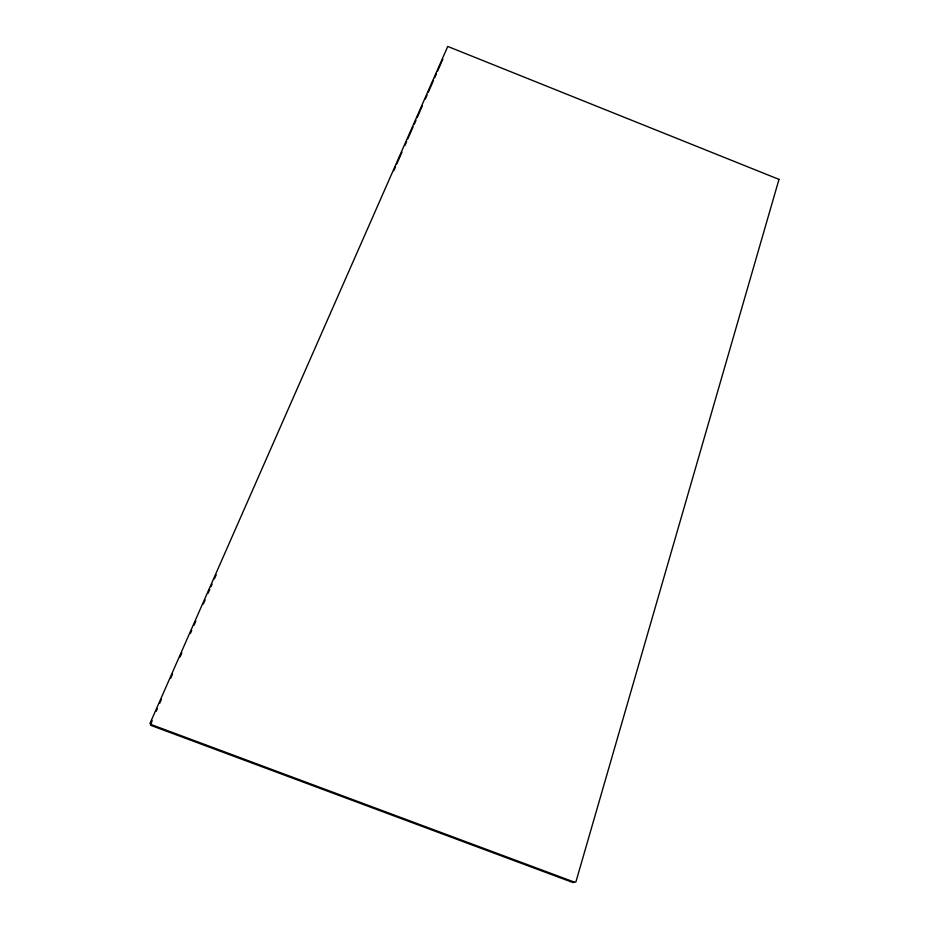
<?xml version="1.0" encoding="UTF-8"?>
<svg xmlns="http://www.w3.org/2000/svg" width="929" height="929" viewBox="0 0 929 929"><rect width="100%" height="100%" fill="white"/><g stroke="black" fill="none" stroke-linecap="round" stroke-linejoin="round"><path stroke-width="1.39" d="M152.135 720.509L150.684 725.317L573.007 882.55L574.25 882.295M156.211 711.242L157.384 708.595M159.707 703.288L161.449 699.316M170.773 678.135L172.515 674.164M180.087 656.942L181.829 652.971M190.561 633.102L191.722 630.454M194.056 625.159L195.798 621.187M203.37 603.966L205.112 599.995M208.026 593.376L209.768 589.404M210.929 586.756L212.102 584.109M214.425 578.813L216.178 574.842M393.803 170.739L395.557 166.755M396.718 164.096L401.978 152.147M404.893 145.505L406.647 141.522M407.819 138.862L413.068 126.913M414.241 124.254L415.983 120.271M417.156 117.623L422.405 105.662M425.331 99.02L427.085 95.037M428.246 92.389L433.506 80.428M434.667 77.769L436.421 73.786M437.582 71.138L442.843 59.177M778.99 179.378L575.887 881.958L574.645 882.213L150.301 724.214L150.01 723.366L447.755 46.45L778.99 179.378"/></g></svg>
